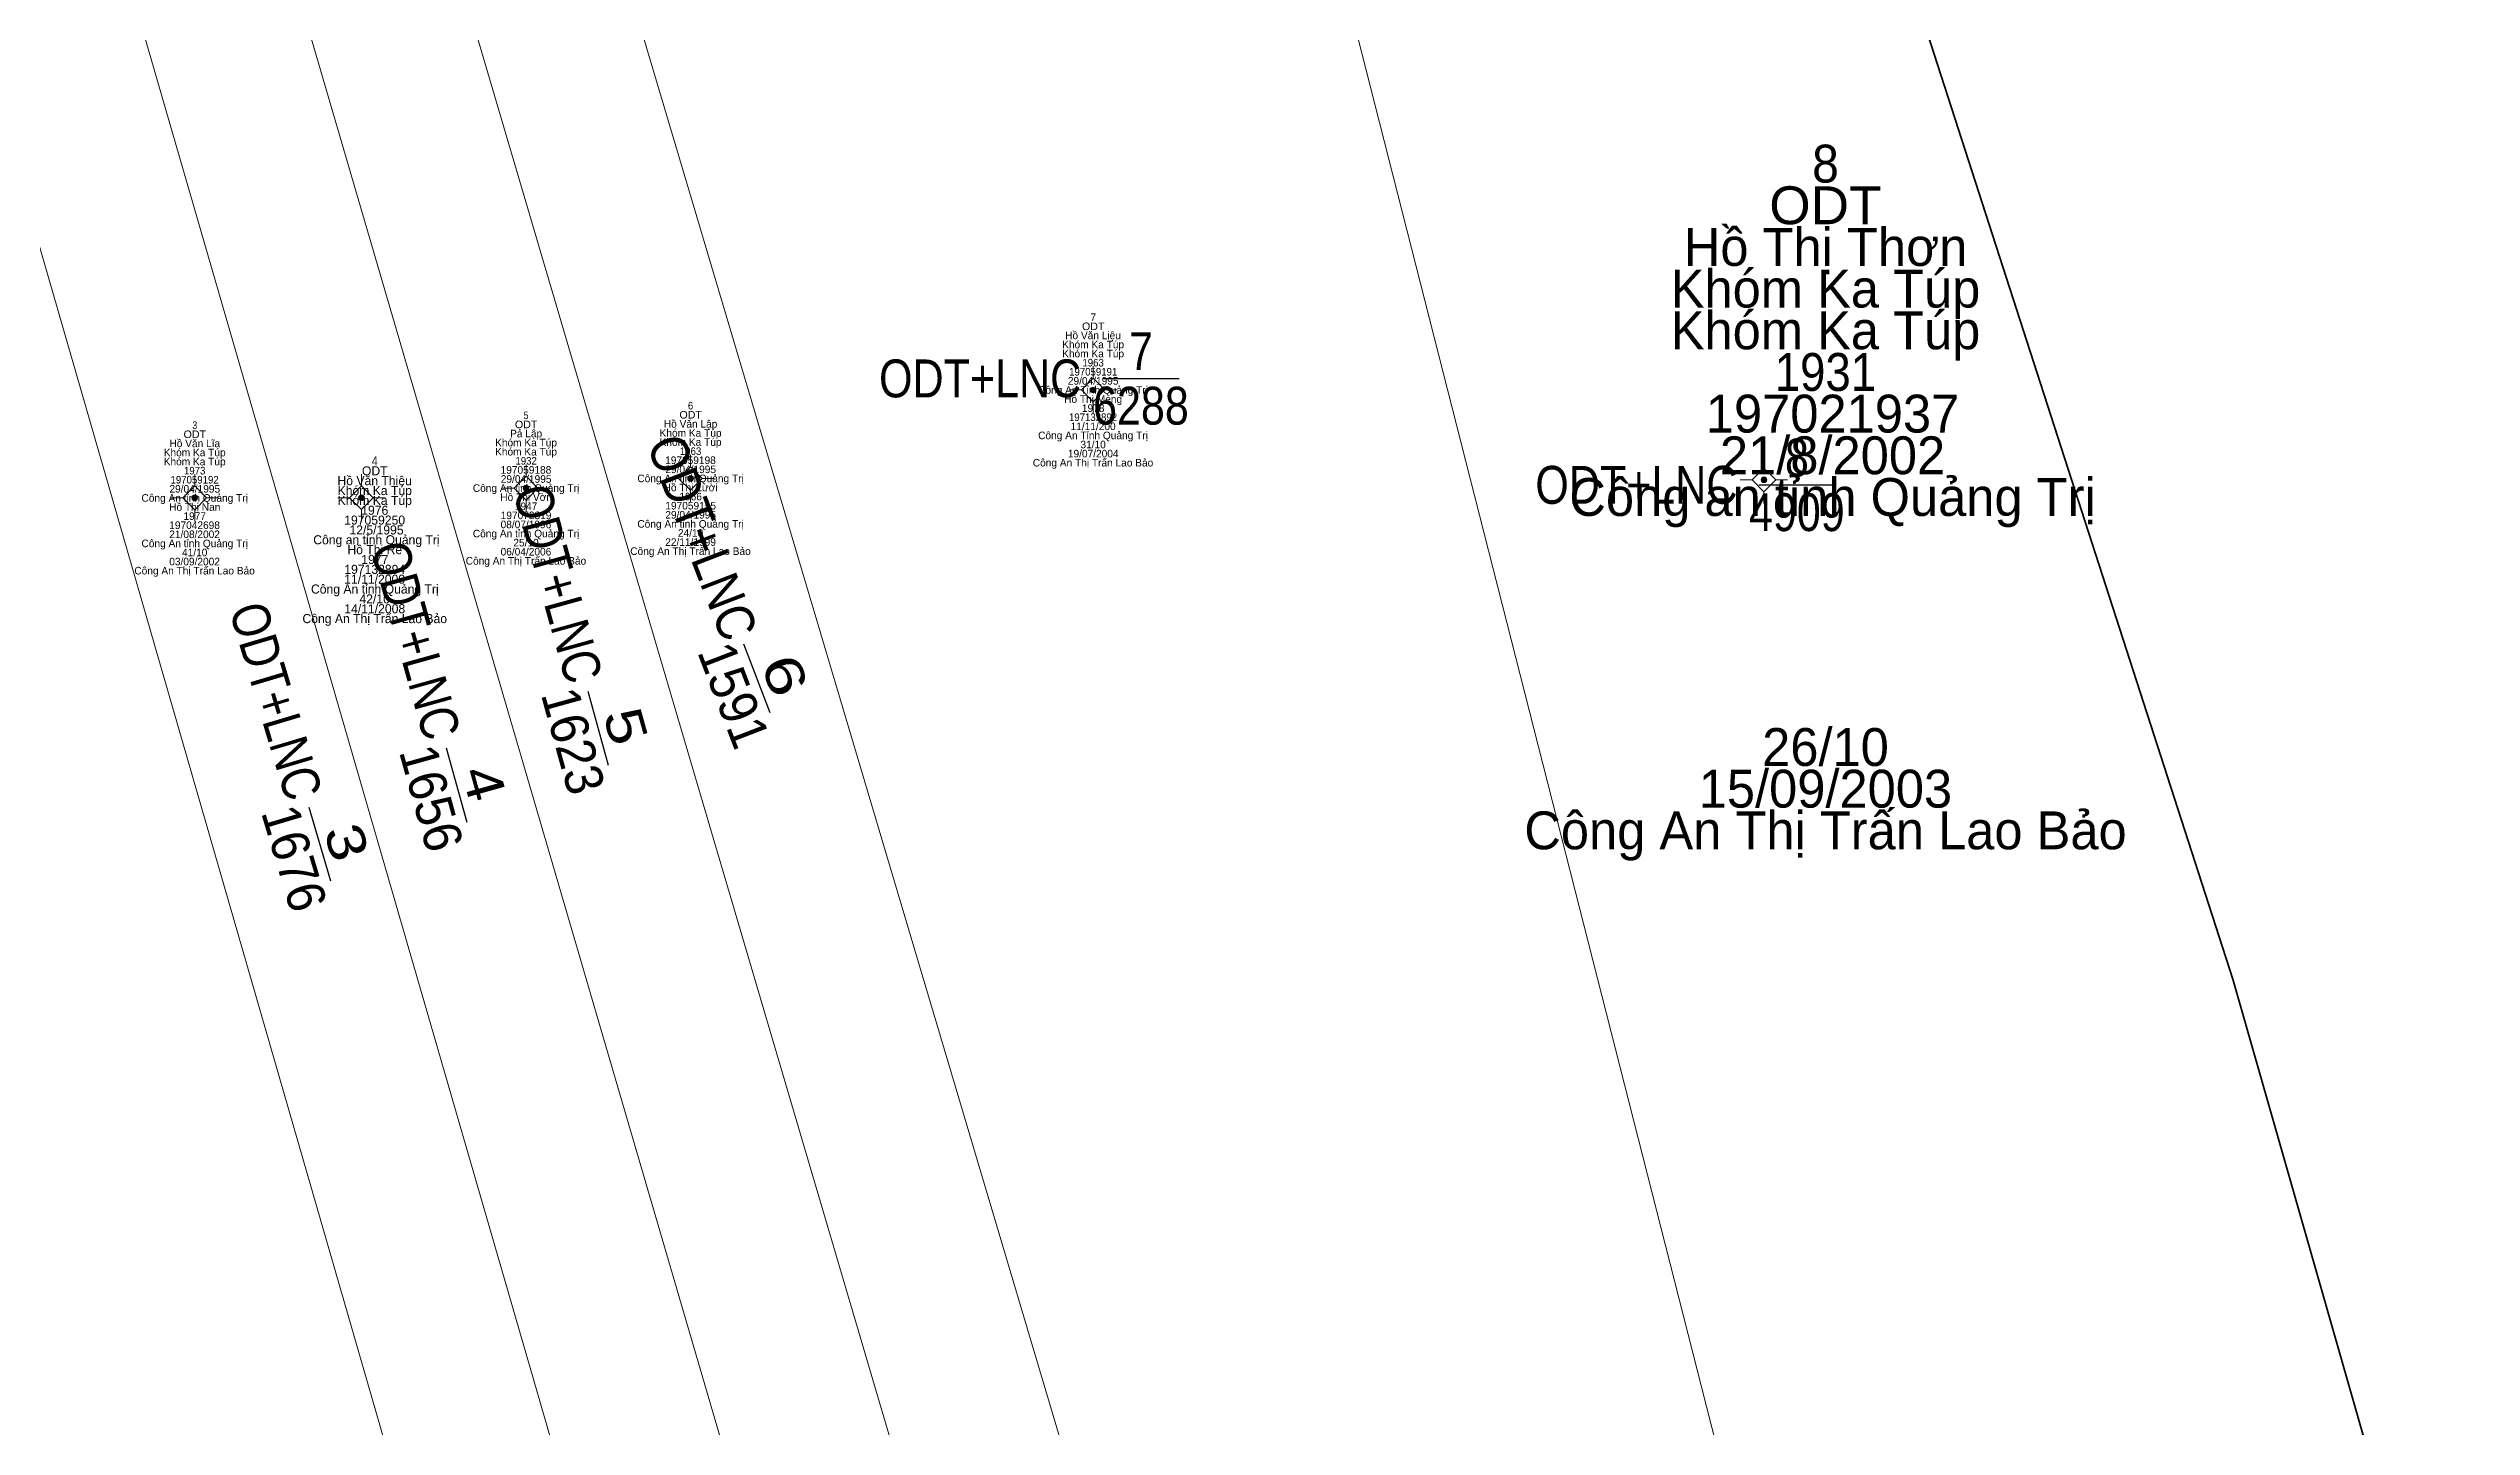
# Model space of a CAD drawing. Header units: metres. Extents: x 535400 to 536100, y 1836016 to 1836590.
# Drawn here: x 535877.3 to 536005.3, y 1836442.6 to 1836515.3 of the extents above; entities that cross this region are included whole.
import ezdxf
from ezdxf.enums import TextEntityAlignment as Align

# ---------------------------------------------------------------- set-up
doc = ezdxf.new("R2010")
doc.units = ezdxf.units.M
doc.header["$LTSCALE"] = 0.16
for name, color, linetype, lineweight in [('10', 7, 'Continuous', 13), ('11', 7, 'Continuous', 13), ('13', 7, 'Continuous', 25), ('54', 7, 'Continuous', 35)]:
    doc.layers.add(name, color=color, linetype=linetype, lineweight=lineweight)
doc.layers.add('15', color=7, linetype='Continuous')

msp = doc.modelspace()

# ---------------------------------------------------------------- hatches: boundary and pattern name
at = {"layer": '11'}
for points in [[(535932.6098, 1836497.29, 1), (535932.3098, 1836497.29, 1)], [(535911.3497, 1836492.62, 1), (535911.0497, 1836492.62, 1)], [(535968.0397, 1836492.54, 1), (535967.7397, 1836492.54, 1)], [(535885.1597, 1836491.59, 1), (535884.8597, 1836491.59, 1)], [(535893.9697, 1836491.6, 1), (535893.6697, 1836491.6, 1)], [(535902.6597, 1836492.11, 1), (535902.3597, 1836492.11, 1)]]:
    msp.add_hatch(color=256, dxfattribs=at).paths.add_polyline_path(points)

# ---------------------------------------------------------------- linework, layer by layer
at = {"layer": '10'}
for p, q in [((535908.48, 1836395.27), (535852.76, 1836588.07)), ((535861.84, 1836586.73), (535916.68, 1836397.56)), ((535925.06, 1836399.91), (535870.84, 1836585.4)), ((535879.84, 1836584.07), (535933.44, 1836402.26)), ((535941.82, 1836404.61), (535888.84, 1836582.74)), ((535972.51, 1836413.59), (535930.88, 1836577.03))]:
    msp.add_line(p, q, dxfattribs=at)
msp.add_lwpolyline([(536005.26, 1836422.09), (535992.66, 1836466.18), (535958.02, 1836573.4)], dxfattribs=at)
at = {"layer": '11'}
for p, q in [((535932.46, 1836498.54), (535932.46, 1836497.92)), ((535931.84, 1836497.29), (535931.21, 1836497.29)), ((535932.46, 1836496.66), (535932.46, 1836496.04)), ((535933.71, 1836497.29), (535933.08, 1836497.29)), ((535911.2, 1836493.87), (535911.2, 1836493.24)), ((535967.89, 1836493.79), (535967.89, 1836493.16)), ((535885.01, 1836492.84), (535885.01, 1836492.22)), ((535893.82, 1836492.85), (535893.82, 1836492.22)), ((535902.51, 1836493.36), (535902.51, 1836492.74)), ((535910.57, 1836492.62), (535909.95, 1836492.62)), ((535912.45, 1836492.62), (535911.82, 1836492.62)), ((535967.26, 1836492.54), (535966.64, 1836492.54)), ((535969.14, 1836492.54), (535968.52, 1836492.54)), ((535884.38, 1836491.59), (535883.76, 1836491.59)), ((535886.26, 1836491.59), (535885.64, 1836491.59)), ((535893.19, 1836491.6), (535892.57, 1836491.6)), ((535895.07, 1836491.6), (535894.44, 1836491.6)), ((535901.88, 1836492.11), (535901.26, 1836492.11)), ((535902.51, 1836491.48), (535902.51, 1836490.86)), ((535903.76, 1836492.11), (535903.14, 1836492.11)), ((535911.2, 1836492), (535911.2, 1836491.37)), ((535967.89, 1836491.92), (535967.89, 1836491.29)), ((535885.01, 1836490.96), (535885.01, 1836490.34)), ((535893.82, 1836490.98), (535893.82, 1836490.35))]:
    msp.add_line(p, q, dxfattribs=at)
for points in [[(535932.46, 1836497.92), (535931.84, 1836497.29), (535932.46, 1836496.66), (535933.08, 1836497.29)], [(535902.51, 1836492.74), (535901.88, 1836492.11), (535902.51, 1836491.48), (535903.14, 1836492.11)], [(535911.2, 1836493.24), (535910.57, 1836492.62), (535911.2, 1836492), (535911.82, 1836492.62)], [(535967.89, 1836493.16), (535967.26, 1836492.54), (535967.89, 1836491.92), (535968.52, 1836492.54)], [(535885.01, 1836492.22), (535884.38, 1836491.59), (535885.01, 1836490.96), (535885.64, 1836491.59)], [(535893.82, 1836492.22), (535893.19, 1836491.6), (535893.82, 1836490.98), (535894.44, 1836491.6)]]:
    msp.add_lwpolyline(points, close=True, dxfattribs=at)
for centre in [(535932.4598, 1836497.29), (535911.1997, 1836492.62), (535967.8897, 1836492.54), (535885.0097, 1836491.59), (535893.8197, 1836491.6), (535902.5097, 1836492.11)]:
    msp.add_circle(centre, 0.15, dxfattribs=at)
at = {"layer": '13'}
for p, q in [((535932.96, 1836497.9), (535937, 1836497.9)), ((535967.62, 1836492.28), (535971.63, 1836492.28)), ((535914, 1836483.88), (535915.39, 1836480.26)), ((535905.77, 1836481.38), (535906.85, 1836477.48)), ((535898.29, 1836478.39), (535899.38, 1836474.47)), ((535891.03, 1836475.27), (535892.19, 1836471.37))]:
    msp.add_line(p, q, dxfattribs=at)
at = {"layer": '54'}
msp.add_lwpolyline([(536005.26, 1836422.09), (535992.66, 1836466.18), (535958.02, 1836573.4)], dxfattribs=at)

# ---------------------------------------------------------------- texts
at = {"layer": '13', "width": 0.85}
for s, p in [('7', (535934.99, 1836498.34)), ('6288', (535934.985, 1836495.46)), ('8', (535969.63, 1836492.72)), ('4909', (535969.625, 1836489.84))]:
    msp.add_text(s, height=2, dxfattribs=at).set_placement(p, align=Align.CENTER)
for p in [(535932.46, 1836496.9), (535967.12, 1836491.28)]:
    msp.add_text('ODT+LNC ', height=2, dxfattribs=at).set_placement(p, align=Align.RIGHT)
at = {"layer": '13'}
for rotation, width, p in [(291.042, 0.9, (535913.1617, 1836483.2481)), (285.492, 0.85, (535904.826, 1836481.0442)), (285.586, 0.85, (535897.3249, 1836478.0574)), (286.629, 0.85, (535890.0485, 1836474.8624))]:
    msp.add_text('ODT+LNC ', height=2, rotation=rotation, dxfattribs=dict(at, width=width)).set_placement(p, align=Align.RIGHT)
for s, rotation, width, p in [('1591', 291.042, 0.95, (535912.5502, 1836480.824)), ('6', 291.042, 1.4, (535915.2416, 1836481.864)), ('1623', 285.492, 0.95, (535904.0392, 1836478.4971)), ('5', 285.492, 1.25, (535906.8161, 1836479.2721)), ('1656', 285.586, 0.95, (535896.5491, 1836475.4787)), ('4', 285.586, 1.2, (535899.3189, 1836476.2737)), ('1676', 286.629, 0.95, (535889.3135, 1836472.2862)), ('3', 286.629, 1.25, (535892.0755, 1836473.1312))]:
    msp.add_text(s, height=2, rotation=rotation, dxfattribs=dict(at, width=width)).set_placement(p, align=Align.CENTER)
at = {"layer": '15'}
for s, height, width, p in [('8', 2, 0.95, (535971.14, 1836508.24)), ('ODT', 2, 1.05, (535971.135, 1836506.04)), ('ODT', 0.4, 1.05, (535932.465, 1836500.45)), ('1963', 0.4, 0.95, (535932.46, 1836498.53)), ('1931', 2, 0.9, (535971.135, 1836497.24)), ('197059191', 0.4, 0.95, (535932.465, 1836498.05)), ('ODT', 0.4, 1.05, (535911.205, 1836495.78)), ('6', 0.4, 0.95, (535911.2, 1836496.26)), ('ODT', 0.4, 1.05, (535885.015, 1836494.75)), ('3', 0.4, 0.85, (535885.015, 1836495.23)), ('ODT', 0.4, 1.05, (535902.515, 1836495.27)), ('5', 0.4, 0.85, (535902.51, 1836495.75)), ('197132892', 0.4, 0.95, (535932.455, 1836495.65)), ('4', 0.4802, 0.9, (535894.52, 1836493.3)), ('1932', 0.4, 0.95, (535902.515, 1836493.35)), ('1963', 0.4, 0.95, (535911.2, 1836493.86)), ('197059192', 0.4, 0.95, (535885.005, 1836492.35)), ('1973', 0.4, 0.95, (535885.01, 1836492.83))]:
    msp.add_text(s, height=height, dxfattribs=dict(at, width=width)).set_placement(p, align=Align.CENTER)
for s, height, p in [('Hồ Thị Thơn', 2, (535971.145, 1836503.84)), ('Khóm Ka Túp', 2, (535971.14, 1836501.64)), ('7', 0.4, (535932.465, 1836500.93)), ('Khóm Ka Túp', 2, (535971.14, 1836499.44)), ('Hồ Văn Liệu', 0.4, (535932.455, 1836499.97)), ('Khóm Ka Túp', 0.4, (535932.46, 1836499.49)), ('Khóm Ka Túp', 0.4, (535932.46, 1836499.01)), ('Công An Tỉnh Quảng Trị', 0.4, (535932.455, 1836497.09)), ('29/04/1995', 0.4, (535932.465, 1836497.57)), ('Hồ Thị Meng', 0.4, (535932.46, 1836496.61)), ('1978', 0.4, (535932.465, 1836496.13)), (' 197021937', 2, (535971.14, 1836495.04)), ('Pả Lập', 0.4, (535902.515, 1836494.79)), ('Khóm Ka Túp', 0.4, (535911.2, 1836494.82)), ('Hồ Văn Lập', 0.4, (535911.2, 1836495.3)), ('Công An Tỉnh Quảng Trị', 0.4, (535932.455, 1836494.69)), ('11/11/200', 0.4, (535932.46, 1836495.17)), (' 21/8/2002', 2, (535971.14, 1836492.84)), ('Khóm Ka Túp', 0.4, (535885.01, 1836493.79)), ('Khóm Ka Túp', 0.4, (535885.01, 1836493.31)), ('Hồ Văn Lĩa', 0.4, (535885.015, 1836494.27)), ('Khóm Ka Túp', 0.4, (535902.51, 1836494.31)), ('Khóm Ka Túp', 0.4, (535902.51, 1836493.83)), ('Khóm Ka Túp', 0.4, (535911.2, 1836494.34)), ('197059198', 0.4, (535911.195, 1836493.38)), ('Công An Thị Trấn Lao Bảo', 0.4, (535932.455, 1836493.25)), ('19/07/2004', 0.4, (535932.465, 1836493.73)), ('31/10', 0.4, (535932.46, 1836494.21)), ('Hồ Văn Thiệu', 0.4802, (535894.515, 1836492.26)), ('ODT', 0.4802, (535894.52, 1836492.78)), ('Công An tỉnh Quảng Trị', 0.4, (535902.51, 1836491.91)), ('29/04/1995', 0.4, (535902.515, 1836492.39)), ('197059188', 0.4, (535902.505, 1836492.87)), ('Công An tỉnh Quảng Trị', 0.4, (535911.2, 1836492.42)), ('Hồ Thị Lười', 0.4, (535911.2, 1836491.94)), ('29/04/1995', 0.4, (535911.205, 1836492.9)), (' Công an tỉnh Quảng Trị', 2, (535971.14, 1836490.64)), ('Công An tỉnh Quảng Trị', 0.4, (535885.01, 1836491.39)), ('29/04/1995', 0.4, (535885.015, 1836491.87)), ('Hồ Thị Nan', 0.4, (535885.015, 1836490.91)), ('Khóm Ka Túp', 0.4802, (535894.52, 1836491.74)), ('Khóm Ka Túp', 0.4802, (535894.52, 1836491.22)), ('1976', 0.4802, (535894.52, 1836490.7)), ('Hồ Thị Vờn', 0.4, (535902.515, 1836491.43)), ('1947', 0.4, (535902.51, 1836490.95)), ('197059195', 0.4, (535911.205, 1836490.98)), ('1966', 0.4, (535911.205, 1836491.46)), ('21/08/2002', 0.4, (535885.005, 1836489.47)), ('197042698', 0.4, (535885.005, 1836489.95)), ('1977', 0.4, (535885.01, 1836490.43)), ('197059250', 0.4802, (535894.515, 1836490.18)), (' 12/5/1995', 0.4802, (535894.525, 1836489.66)), ('Công An tỉnh Quảng Trị', 0.4, (535902.51, 1836489.51)), ('08/07/1996', 0.4, (535902.505, 1836489.99)), ('197072319', 0.4, (535902.51, 1836490.47)), ('Công An tỉnh Quảng Trị', 0.4, (535911.2, 1836490.02)), ('29/04/1995', 0.4, (535911.205, 1836490.5)), ('24/10', 0.4, (535911.2, 1836489.54)), ('Công An tỉnh Quảng Trị', 0.4, (535885.01, 1836488.99)), ('41/10', 0.4, (535885.01, 1836488.51)), (' Công an tỉnh Quảng Trị', 0.4802, (535894.52, 1836489.14)), ('Hồ Thị Rê', 0.4802, (535894.52, 1836488.62)), ('1977', 0.4802, (535894.525, 1836488.1)), ('Công An Thị Trấn Lao Bảo', 0.4, (535902.505, 1836488.07)), ('06/04/2006', 0.4, (535902.505, 1836488.55)), ('25/10', 0.4, (535902.51, 1836489.03)), ('Công An Thị Trấn Lao Bảo', 0.4, (535911.195, 1836488.58)), ('22/11/1999', 0.4, (535911.2, 1836489.06)), ('Công An Thị Trấn Lao Bảo', 0.4, (535885.005, 1836487.55)), ('03/09/2002', 0.4, (535885.005, 1836488.03)), ('11/11/2000', 0.4802, (535894.515, 1836487.06)), ('197132894', 0.4802, (535894.52, 1836487.58)), ('Công An tỉnh Quảng Trị', 0.4802, (535894.525, 1836486.54)), ('14/11/2008', 0.4802, (535894.52, 1836485.5)), ('42/10', 0.4802, (535894.515, 1836486.02)), ('Công An Thị Trấn Lao Bảo', 0.4802, (535894.52, 1836484.98)), ('26/10', 2, (535971.14, 1836477.44)), ('15/09/2003', 2, (535971.135, 1836475.24)), ('Công An Thị Trấn Lao Bảo', 2, (535971.14, 1836473.04))]:
    msp.add_text(s, height=height, dxfattribs=at).set_placement(p, align=Align.CENTER)

doc.saveas('drawing.dxf')
